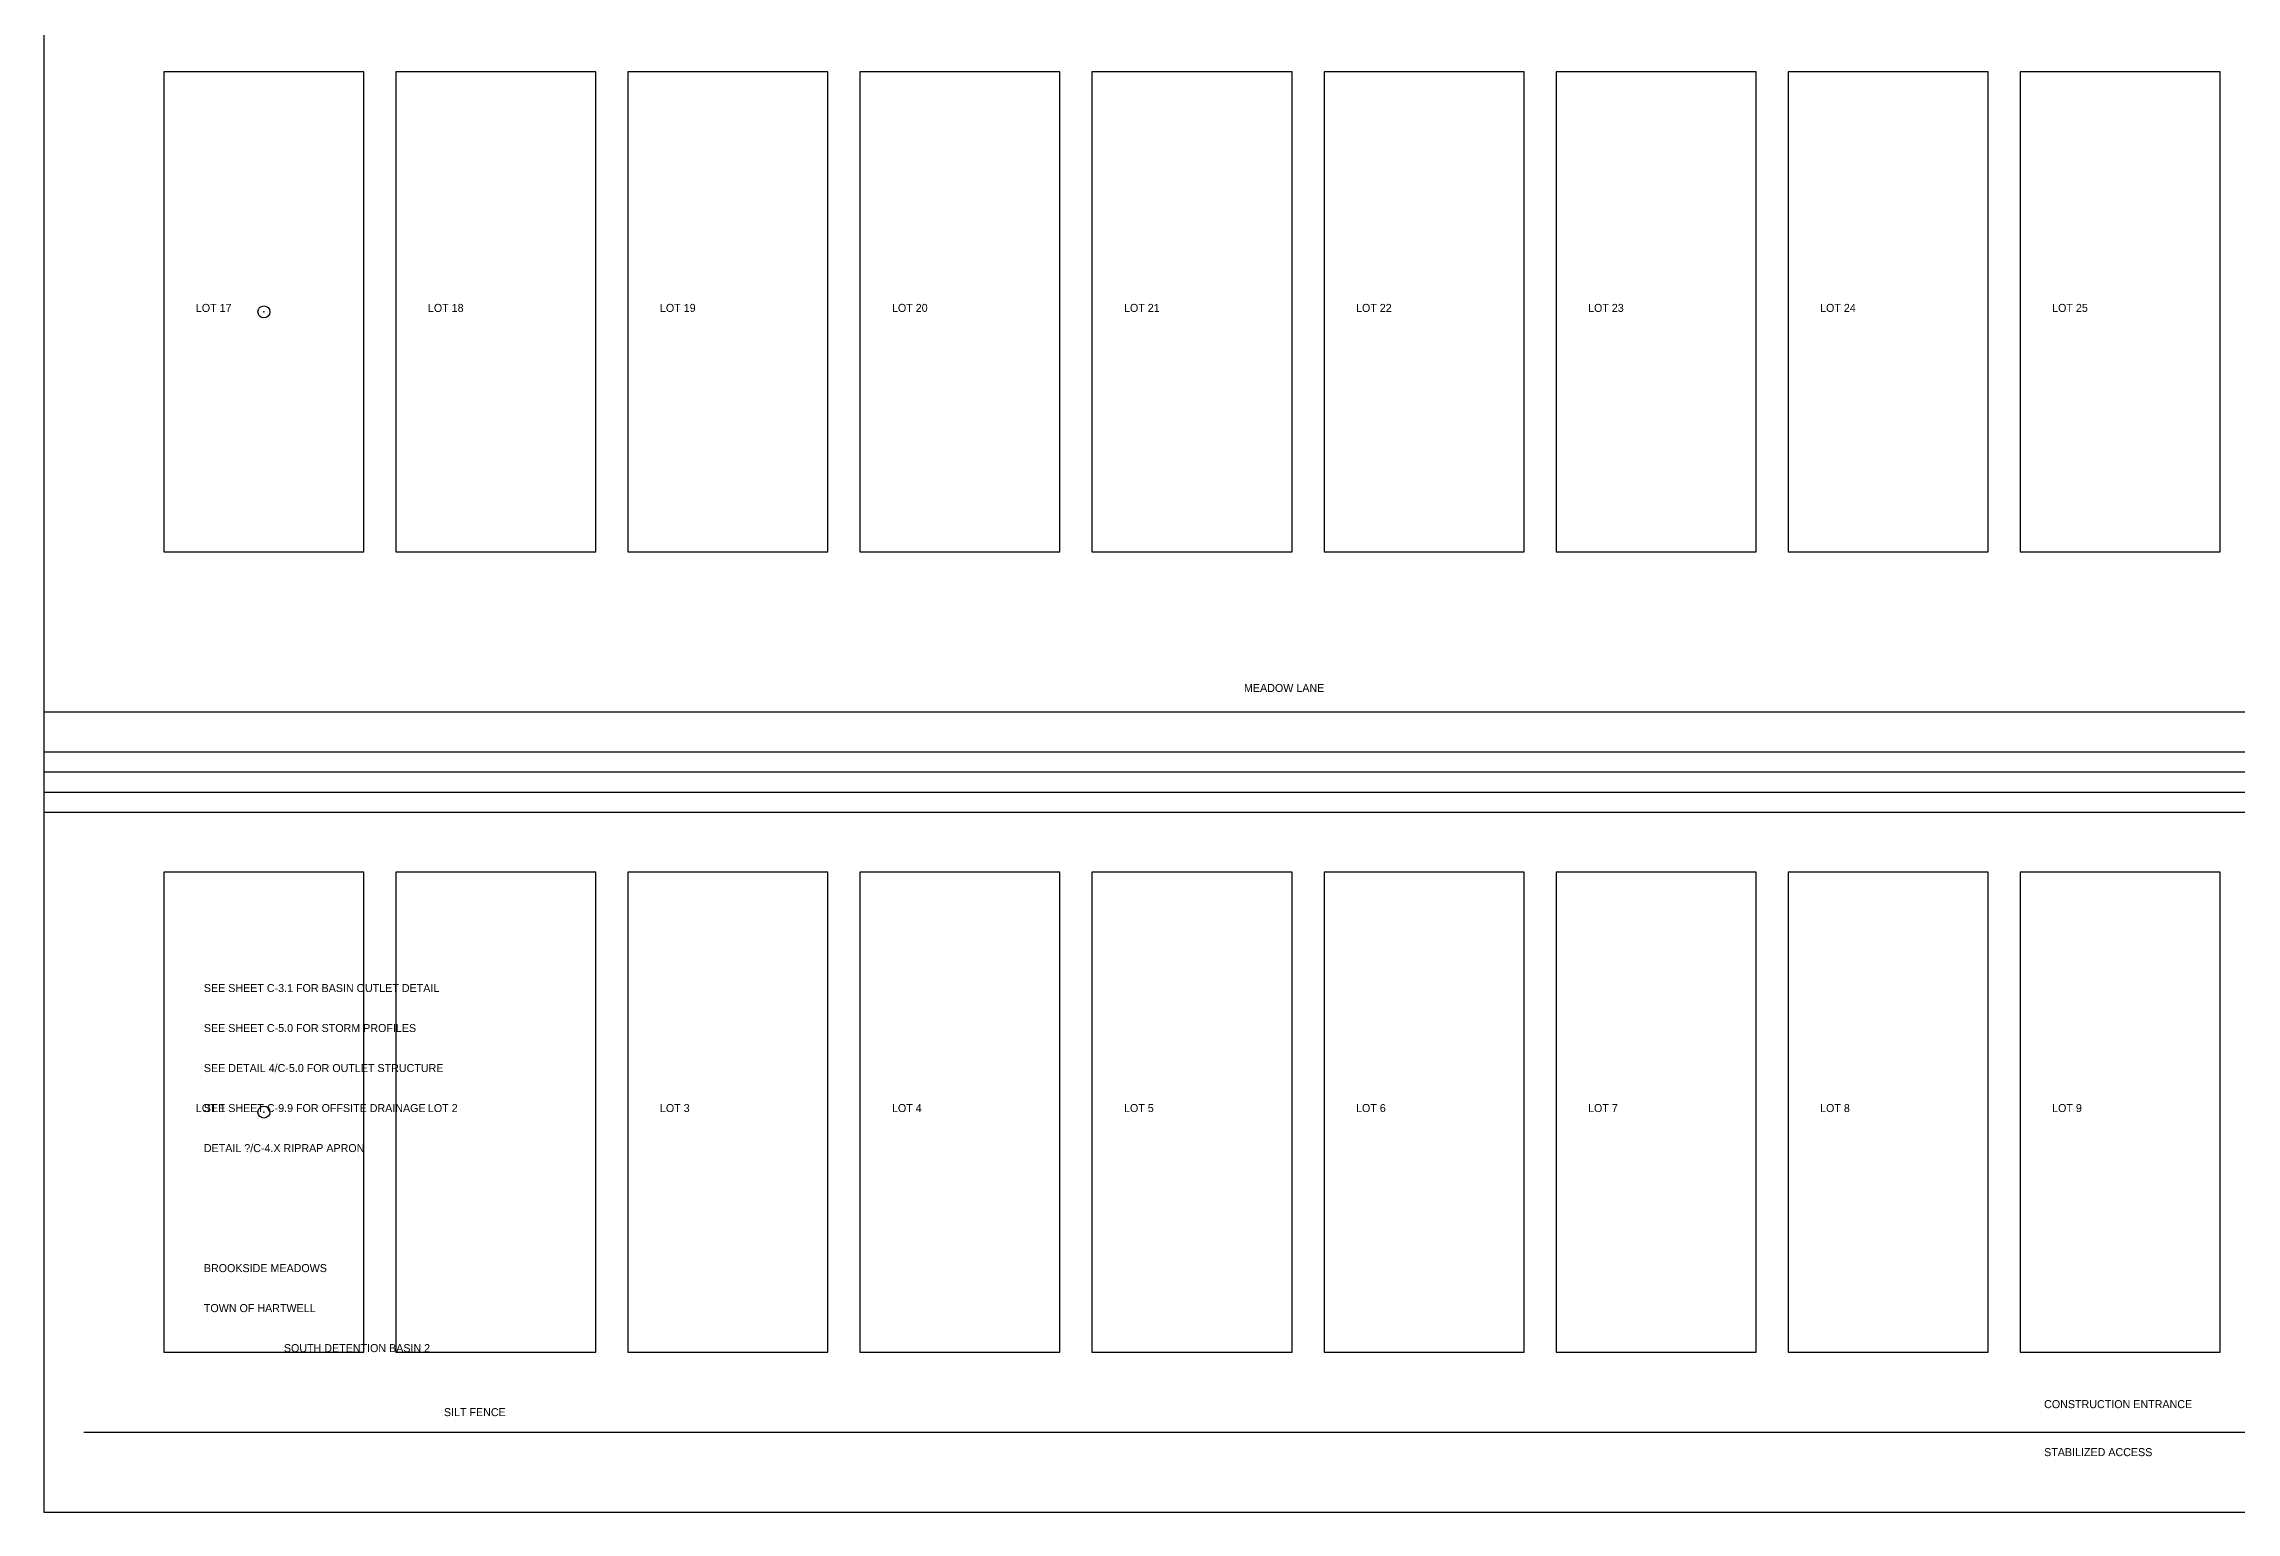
# Model space of a CAD drawing. Header units: feet. Extents: x 0 to 1000, y 0 to 700.
# Drawn here: x 0 to 548, y 0 to 367 of the extents above; entities that cross this region are included whole.
import ezdxf

# ---------------------------------------------------------------- set-up
doc = ezdxf.new("R2010")
doc.units = ezdxf.units.FT
for name, color, linetype in [('C-EROS', 7, 'Continuous'), ('C-LABEL', 7, 'Continuous'), ('C-LOTS', 7, 'Continuous'), ('C-PROP', 7, 'Continuous'), ('C-ROAD', 7, 'Continuous'), ('C-UTIL', 7, 'Continuous')]:
    doc.layers.add(name, color=color, linetype=linetype)

# ---------------------------------------------------------------- blocks, each defined once
blk = doc.blocks.new('LOT_MARKER')
at = {"layer": 'C-LOTS'}
blk.add_circle((0, 0), 1.5, dxfattribs=at)
blk.add_point((0, 0), dxfattribs=at)

msp = doc.modelspace()

# ---------------------------------------------------------------- linework, layer by layer
at = {"layer": 'C-EROS'}
msp.add_lwpolyline([(10, 20), (990, 20)], dxfattribs=at)
at = {"layer": 'C-LOTS'}
for points in [[(30, 240), (80, 240), (80, 360), (30, 360), (30, 240)], [(88, 240), (138, 240), (138, 360), (88, 360), (88, 240)], [(146, 240), (196, 240), (196, 360), (146, 360), (146, 240)], [(204, 240), (254, 240), (254, 360), (204, 360), (204, 240)], [(262, 240), (312, 240), (312, 360), (262, 360), (262, 240)], [(320, 240), (370, 240), (370, 360), (320, 360), (320, 240)], [(378, 240), (428, 240), (428, 360), (378, 360), (378, 240)], [(436, 240), (486, 240), (486, 360), (436, 360), (436, 240)], [(494, 240), (544, 240), (544, 360), (494, 360), (494, 240)], [(30, 40), (80, 40), (80, 160), (30, 160), (30, 40)], [(88, 40), (138, 40), (138, 160), (88, 160), (88, 40)], [(146, 40), (196, 40), (196, 160), (146, 160), (146, 40)], [(204, 40), (254, 40), (254, 160), (204, 160), (204, 40)], [(262, 40), (312, 40), (312, 160), (262, 160), (262, 40)], [(320, 40), (370, 40), (370, 160), (320, 160), (320, 40)], [(378, 40), (428, 40), (428, 160), (378, 160), (378, 40)], [(436, 40), (486, 40), (486, 160), (436, 160), (436, 40)], [(494, 40), (544, 40), (544, 160), (494, 160), (494, 40)]]:
    msp.add_lwpolyline(points, dxfattribs=at)
at = {"layer": 'C-PROP'}
msp.add_lwpolyline([(0, 0), (1000, 0), (1000, 700), (0, 700), (0, 0)], dxfattribs=at)
at = {"layer": 'C-ROAD'}
msp.add_lwpolyline([(0, 200), (700, 200), (860, 240)], dxfattribs=at)
at = {"layer": 'C-UTIL'}
for p, q in [((0, 190), (1000, 190)), ((0, 185), (1000, 185)), ((0, 180), (1000, 180)), ((0, 175), (1000, 175))]:
    msp.add_line(p, q, dxfattribs=at)

# ---------------------------------------------------------------- block references
at = {"layer": 'C-LOTS'}
for p in [(55, 300), (55, 100)]:
    msp.add_blockref('LOT_MARKER', p, dxfattribs=at)

# ---------------------------------------------------------------- texts
at = {"layer": 'C-EROS'}
for s, p in [('CONSTRUCTION ENTRANCE', (500, 26)), ('SILT FENCE', (100, 24)), ('STABILIZED ACCESS', (500, 14))]:
    msp.add_text(s, height=2, dxfattribs=at).set_placement(p)
at = {"layer": 'C-LABEL'}
for s, p in [('LOT 17', (38, 300)), ('LOT 18', (96, 300)), ('LOT 19', (154, 300)), ('LOT 20', (212, 300)), ('LOT 21', (270, 300)), ('LOT 22', (328, 300)), ('LOT 23', (386, 300)), ('LOT 24', (444, 300)), ('LOT 25', (502, 300)), ('MEADOW LANE', (300, 205)), ('SEE SHEET C-3.1 FOR BASIN OUTLET DETAIL', (40, 130)), ('SEE SHEET C-5.0 FOR STORM PROFILES', (40, 120)), ('SEE DETAIL 4/C-5.0 FOR OUTLET STRUCTURE', (40, 110)), ('LOT 1', (38, 100)), ('SEE SHEET C-9.9 FOR OFFSITE DRAINAGE', (40, 100)), ('LOT 2', (96, 100)), ('LOT 3', (154, 100)), ('LOT 4', (212, 100)), ('LOT 5', (270, 100)), ('LOT 6', (328, 100)), ('LOT 7', (386, 100)), ('LOT 8', (444, 100)), ('LOT 9', (502, 100)), ('DETAIL ?/C-4.X RIPRAP APRON', (40, 90)), ('BROOKSIDE MEADOWS', (40, 60)), ('TOWN OF HARTWELL', (40, 50)), ('SOUTH DETENTION BASIN 2', (60, 40))]:
    msp.add_text(s, height=2, dxfattribs=at).set_placement(p)

doc.saveas('drawing.dxf')
